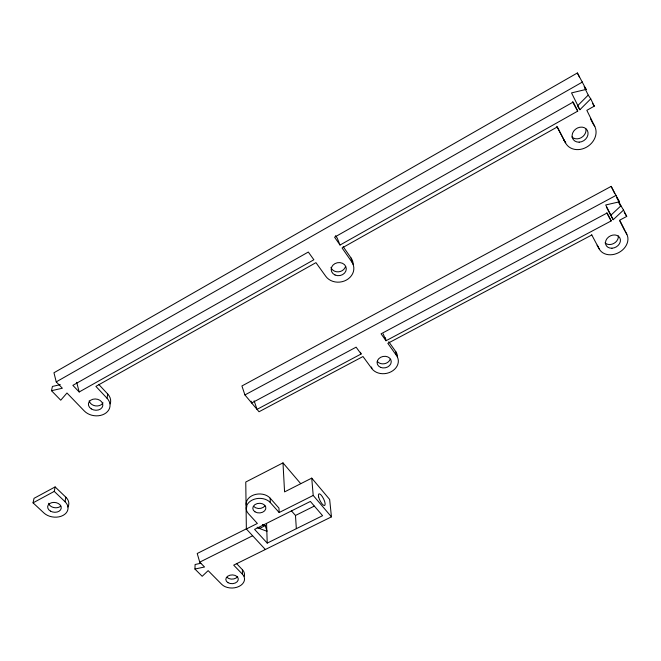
<?xml version="1.0" encoding="UTF-8"?>
<svg xmlns="http://www.w3.org/2000/svg" width="661" height="661" viewBox="0 0 661 661"><rect width="100%" height="100%" fill="white"/><g stroke="black" fill="none" stroke-linecap="round" stroke-linejoin="round"><path stroke-width="0.99" d="M236.374 563.403L242.405 569.691L242.447 574.219A12.501 8.775 -1.8 0 1 239.042 586.414A12.501 8.775 -1.8 0 1 221.732 584.374L208.141 570.641L202.183 576.293L194.929 569.038L195.111 564.494L200.845 563.271M60.3 384.652L52.434 386.437L51.484 390.701L60.738 400.202L66.968 393.014L84.278 410.96A14.501 11.237 7.6 0 0 104.512 413.902A14.501 11.237 7.6 0 0 107.057 398.269L107.71 394.006L98.696 384.372M65.042 501.707L65.852 497.212L55.127 486.926L34.025 498.336L33.05 502.847L43.94 512.994A13.658 9.824 6.6 0 0 63.043 515.415A13.658 9.824 6.6 0 0 65.042 501.707L54.252 491.404L55.127 486.926M577.45 105.909L588.216 95.093L584.473 87.409M577.937 106.677L579.887 109.734L590.744 98.861L588.216 95.093M620.952 205.802L623.538 210.066L613.21 219.692L605.699 204.968L619.407 201.82L616.837 197.589L620.952 205.802L610.706 215.387L606.501 207.141M579.887 109.734L571.525 92.895L586.15 89.417L577.375 72.974L53.954 372.763L56.235 381.884L62.357 388.238L51.484 390.701M56.235 381.884L582.531 81.989M79.188 391.981L313.876 259.773L308.315 252.039L72.859 385.355L79.188 391.981L76.684 382.314M340.035 245.033L577.731 111.131L573.211 102.05L334.565 237.175L340.035 245.033L337.193 238.026L335.548 235.663M590.744 98.861L594.297 106.14L586.844 110.329L594.793 126.466A16.814 14.154 -35 0 1 586.481 147.213A16.814 14.154 -35 0 1 565.477 142.801L556.777 126.309M619.407 201.82L611.185 186.377L241.918 385.966L244.917 394.939L259.021 411.753L362.988 356.527L371.862 368.631A14.269 11.559 -10.7 0 0 391.147 371.738A14.269 11.559 -10.7 0 0 396.559 355.618L395.724 351.561L388.775 341.754M33.05 502.847L54.252 491.404M244.917 394.939L616.159 195.326M360.443 352.263L361.121 353.99L257.022 409.374L254.138 400.83M611.169 220.931L385.999 340.745L381.083 333.822L607.104 212.991L611.169 220.931L606.781 212.892M591.802 234.977L387.833 343.332L396.559 355.618M623.538 210.066L626.719 216.428L619.696 220.171L626.843 234.291A15.649 12.509 -28.5 0 1 618.713 252.618A15.649 12.509 -28.5 0 1 599.163 248.875L597.18 245.19A15.558 12.468 -28.7 0 0 598.056 246.561M300.689 483.637L282.991 462.882L245.768 482.026L246.355 528.982L265.358 549.498M242.447 574.219L233.688 565.138L331.442 516.869L329.657 499.452L311.736 478.134L284.569 491.891L282.991 462.882M247.148 528.445L197.218 553.497L199.738 562.147L204.538 566.989L194.929 569.038M246.355 528.982L257.369 523.454L248.412 513.647A13.096 9.692 -2.6 0 1 252.147 500.104A13.096 9.692 -2.6 0 1 270.316 502.575L279.157 512.523L313.207 495.436L311.736 478.134M257.641 527.833L267.052 531.287L265.21 525.619L259.947 528.246L257.104 527.197M199.738 562.147L252.626 535.749M296.335 528.693L295.484 515.473L314.231 506.119M267.226 543.102L322.593 515.687L310.381 501.443L254.592 529.37L267.226 543.102L266.565 523.429M262.384 524.553L265.21 525.619M107.057 398.269L95.895 386.388L315.95 262.648L325.815 276.364A15.162 13.08 -8.8 0 0 346.488 280.008A15.162 13.08 -8.8 0 0 351.768 261.896L351.123 258.096L343.175 246.652M246.85 506.97A13.038 9.675 -2.6 0 1 253.543 495.031A13.038 9.675 -2.6 0 1 270.151 498.163L278.942 508.094L279.157 512.523M291.402 510.821L295.484 515.473M313.207 495.436L331.442 516.869M361.121 353.99L356.114 347.165L251.676 402.995L251.048 401.144M351.768 261.896L342.076 247.966L557.306 126.937L565.477 142.801M584.142 86.451L586.15 89.417M592.636 103.661L594.297 106.14M592.694 123.219L594.793 126.466M624.215 212.288L626.719 216.428M625.132 231.383L626.843 234.291M611.21 216.246L613.21 219.692M579.565 77.37L577.375 72.974M572.484 101.761L577.731 111.131M618.299 201.936L620.737 206.331M591.686 234.795L599.163 248.875M619.795 220.981L624.703 230.656M590.488 118.749L592.256 122.326M611.185 186.377L614.747 193.648M383.182 333.855L385.999 340.745L385.413 337.73M371.581 366.987L371.862 368.631M270.151 498.163L270.316 502.575M618.291 235.87A7.783 6.238 -28.7 0 1 613.763 243.463A7.783 6.238 -28.7 0 1 605.005 242.876M390.197 359.187A7.097 5.767 -10.7 0 1 384.264 363.748A7.097 5.767 -10.7 0 1 377.274 361.303M395.724 351.561A14.195 11.526 -10.7 0 1 397.501 357.279M237.654 576.599A6.222 4.379 -1.8 0 1 226.921 577.301M242.405 569.691A12.443 8.767 -1.8 0 1 244.256 576.243M265.02 505.756A6.519 4.834 -2.6 0 1 253.774 506.458M565.725 142.437A16.715 14.096 -35.2 0 1 563.56 139.479M585.943 129.085A8.362 7.048 -35.2 0 1 581.259 137.662A8.362 7.048 -35.2 0 1 571.881 136.926M107.71 394.006A14.426 11.212 7.7 0 1 110.213 403.896M102.992 402.805A7.213 5.602 7.7 0 1 95.465 405.871A7.213 5.602 7.7 0 1 89.218 400.756M345.455 266.639A7.535 6.519 -8.8 0 1 338.283 271.836A7.535 6.519 -8.8 0 1 330.946 267.391M351.123 258.096A15.079 13.038 -8.8 0 1 353.197 264.549M60.804 506.037A6.792 4.9 6.7 0 1 53.764 507.541A6.792 4.9 6.7 0 1 48.633 503.269M65.852 497.212A13.592 9.808 6.7 0 1 67.934 507.045M611.962 248.222A7.825 6.255 -28.5 0 0 619.886 237.96A7.825 6.255 -28.5 0 0 607.021 238.58A7.825 6.255 -28.5 0 0 611.962 248.222M380.546 367.351A7.131 5.775 -10.7 0 0 391.262 361.749A7.131 5.775 -10.7 0 0 380.703 357.279A7.131 5.775 -10.7 0 0 380.546 367.351M318.619 496.89A6.486 2.008 63.8 0 0 324.402 505.549A6.486 2.008 63.8 0 0 322.287 496.551A6.486 2.008 63.8 0 0 318.619 496.89M227.946 582.663A6.246 4.387 -1.8 0 0 238.191 580.044A6.246 4.387 -1.8 0 0 230.036 575.177A6.246 4.387 -1.8 0 0 227.946 582.663M254.956 511.804A6.552 4.842 -2.6 0 0 265.73 508.987A6.552 4.842 -2.6 0 0 257.303 503.55A6.552 4.842 -2.6 0 0 254.956 511.804M579.16 142.165A8.411 7.073 -35 0 0 587.422 130.572A8.411 7.073 -35 0 0 573.674 131.159A8.411 7.073 -35 0 0 579.16 142.165M335.036 274.993A7.577 6.536 -8.8 0 0 346.298 268.763A7.577 6.536 -8.8 0 0 334.887 263.64A7.577 6.536 -8.8 0 0 335.036 274.993M91.259 408.878A7.254 5.619 7.6 0 0 102.794 405.697A7.254 5.619 7.6 0 0 92.821 399.269A7.254 5.619 7.6 0 0 91.259 408.878M50.451 511.11A6.825 4.908 6.6 0 0 61.225 508.235A6.825 4.908 6.6 0 0 51.682 502.69A6.825 4.908 6.6 0 0 50.451 511.11"/></g></svg>
